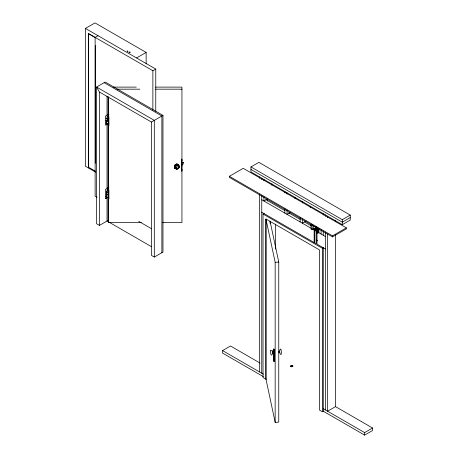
<?xml version="1.0" encoding="UTF-8"?>
<svg xmlns="http://www.w3.org/2000/svg" width="458" height="458" viewBox="0 0 458 458"><rect width="100%" height="100%" fill="white"/><g stroke="black" fill="none" stroke-linecap="round" stroke-linejoin="round"><path stroke-width="0.69" d="M317.188 230.116L316.661 229.905L316.965 229.658M311.68 228.508C312.104 228.914 311.532 228.685 311.566 228.565M317.188 230.231L316.524 229.939L316.839 229.676M272.081 351.761L273.918 351.63L274.027 352.895L272.195 353.021M274.027 352.895L273.918 351.63M106.124 118.445L106.382 118.759L106.605 118.101M106.142 118.622L106.691 118.233L106.285 118.17M106.124 120.672L106.182 120.958M106.302 118.393L106.382 118.204M106.142 120.849L106.605 120.328M106.353 118.508L106.325 118.181M106.645 120.437L106.342 120.964L106.382 120.431M106.142 123.076L106.611 122.727L106.216 122.904M106.599 122.847C106.29 122.212 106.193 123.546 106.674 122.836M106.382 122.658L106.451 122.916M107.029 116.807L107.533 116.504M106.645 122.664L106.222 123.208M107.017 119.177L107.029 119.034M107.046 119.212L107.384 118.754M107.269 116.75L107.12 116.819M107.029 121.261L107.172 121.599M107.504 116.761L107.241 117.053L107.384 116.527M107.046 121.439L107.516 121.095L107.12 121.273M107.355 119.051L107.424 118.639M107.533 121.175L107.258 121.324M107.355 121.278L107.556 121.198M107.596 118.828L107.229 119.023M106.325 191.524L106.267 192.102M106.302 191.742L106.611 191.621L106.342 192.079M106.605 191.444L106.336 192.034L106.462 191.684M106.124 196.242L106.182 196.528M106.376 194.306L106.382 193.774M106.142 196.419L106.645 196.007M106.353 194.078L106.645 193.78M106.514 195.847L106.342 196.534L106.382 196.001M106.296 194.015L106.514 193.619M106.674 191.73L106.514 191.392M107.384 189.87L107.516 189.984C106.491 190.557 108.346 189.228 107.126 190.465M107.287 189.915L107.241 190.396L107.47 190.225M107.109 192.509L107.556 192.062L107.189 192.108M107.109 190.282L107.504 190.104M107.029 194.61L107.384 194.324M107.355 192.4L107.504 192.331M107.258 194.667L107.533 194.518M107.355 194.627L107.424 194.209L107.063 194.639M316.81 231.067C317.033 230.666 316.57 231.09 316.816 230.946M316.61 231.078L316.902 231.055M316.238 227.489L316.547 227.615A0.647 0.372 0 0 0 317.154 228.199A0.721 0.418 0 0 1 316.352 227.695L316.707 227.643M316.421 227.426L316.449 227.489M316.701 229.555L316.77 229.968M316.718 229.985C316.238 228.284 317.577 230.471 316.718 229.784M176.679 167.731L176.719 166.695M108.265 114.408C109.09 114.036 107.344 115.714 108.374 116.343M108.626 118.021L107.996 118.021M108.277 121.662L108.225 123.7L108.895 123.792M108.265 187.757C109.096 187.339 107.344 189.165 108.317 189.452M108.265 189.595L108.764 189.709M108.374 193.373L108.265 191.455L108.764 191.547M108.649 193.425L108.277 193.184L108.649 193.831M108.277 196.906C109.078 197.312 107.441 195.171 108.512 194.999M106.153 120.7L106.691 120.46M107.017 119.04L107.349 118.685M106.628 120.586L106.222 120.981M106.153 122.927L106.279 122.607M107.017 121.267L107.183 120.975M107.063 121.29L107.349 120.912M107.017 190.156L107.229 189.898M106.153 194.043L106.325 193.751M107.017 192.383L107.349 192.028M106.153 196.27L106.559 195.875M107.017 194.61L107.183 194.318M108.277 116.275L108.764 116.366M108.277 119.973L108.317 119.807M108.277 187.849L108.895 188.026M108.277 189.623L107.996 189.526M108.649 117.752L108.523 118.445L108.764 118.204M108.649 120.488L108.523 120.048M108.649 122.71L108.523 122.109M107.996 189.595C107.682 191.782 108.678 191.679 108.649 191.095M108.523 195.606L108.649 196.058M181.826 169.54L181.826 169.655M316.57 229.802L316.827 229.939L316.615 229.733M316.718 240.221L317.148 240.547M108.523 122.263L108.649 122.338M108.569 191.524L108.764 191.272M108.649 195.658L108.649 195.95L108.523 195.618M107.47 116.882C106.748 117.168 107.899 116.641 107.349 116.458M106.222 122.773L106.691 122.687M107.458 192.446L107.304 192.022M106.462 194.221L106.451 194.032M108.277 114.506L108.764 114.592M316.432 227.603L316.89 227.34M107.384 120.981L107.241 121.507M108.523 191.398L108.523 191.53M108.317 117.946L108.317 119.859M108.649 118.153L108.615 118.261M108.609 119.922L108.088 120.03L108.283 121.788M108.317 121.628L108.609 121.742M108.374 123.425L108.512 123.425M108.128 194.862L108.283 195.137M108.649 191.198L108.512 191.547M108.569 196.791L108.248 197.083L108.895 197.135M292.427 366.177C293.2 365.352 290.996 365.49 292.004 366.034C293.183 365.621 291.156 365.787 291.431 366.606L291.03 366.177L291.826 366.177L291.03 366.177M316.718 229.097L316.638 229.447L317.108 229.504M316.718 233.053L316.638 233.403L317.131 233.534M317.365 229.578L316.93 229.698M95.688 172.151L85.434 166.231L85.434 28.419L94.989 22.9L146.142 52.43L146.142 63.857M96.976 197.238L95.132 196.173L95.132 37.396L98.018 35.73M136.587 57.948L146.142 52.43M95.132 37.396L152.875 70.732L155.76 69.066L85.434 28.419M108.374 114.506L105.54 116.034L105.586 125.171L108.569 123.448M108.031 116.28L108.437 116.412L107.996 116.183M106.279 124.404L107.292 123.82M151.421 122.046L162.968 115.376L162.968 252.066L154.306 257.064L151.421 255.398L151.421 122.046L99.449 92.041L96.564 87.037L105.226 82.039L162.968 115.376M108.374 187.849L105.54 189.377L105.586 198.514L108.111 197.054L108.111 220.395L99.449 225.393L96.564 223.727L96.564 87.037L154.306 120.374L154.306 257.064M108.088 189.675L108.512 189.623M108.088 195.245C107.39 193.133 109.09 193.654 107.996 193.224M105.54 198.486L108.283 196.906M229.378 176.324L243.238 168.321L346.357 227.855L346.357 228.897L332.497 236.901L229.378 177.366L229.378 176.324L332.497 235.859L346.357 227.855M250.95 166.935L258.89 162.355L350.238 215.094L350.238 220.092L342.298 224.678L250.95 171.939L250.95 166.935L342.298 219.68L350.238 215.094M267.592 198.898L263.928 201.016L263.928 196.837M323.566 411.044L322.358 411.736L319.518 410.099L319.518 249.936L265.863 218.958L265.863 379.121L263.024 377.484L263.024 214.041L264.232 213.342M290.687 212.237L287.023 214.35L287.023 210.17M305.996 221.071L302.332 223.189L302.332 219.01M311.068 224.076L311.068 229.08L312.11 229.676L313.902 228.645M316.438 230.448L314.64 229.406L314.64 228.365L316.53 229.355M316.89 228.073L316.352 228.433A0.721 0.418 0 0 0 317.165 228.977M314.64 229.406L314.726 228.313M312.293 228.943L314.142 230.008L315.121 229.859L314.503 230.214L314.503 242.717L316.209 243.702L316.209 231.198L314.503 230.214M316.615 229.927L316.913 229.864M350.238 217.596L342.298 222.176L250.95 169.437M261.758 212.266L314.142 242.511L314.766 242.15L314.766 229.647M263.024 214.041L322.358 248.293L323.566 247.601M263.31 376.608L222.559 353.078L222.559 350.582L230.5 345.996L260.133 363.102M291.03 366.377L291.826 366.377M323.262 247.772L323.262 411.215L364.625 435.1L372.566 430.514L372.566 428.018L335.525 406.63L327.59 411.215L327.59 234.049M323.262 408.719L364.625 432.598L372.566 428.018M106.216 120.677L106.599 120.626M106.216 196.253L106.599 196.196M314.612 242.259L314.72 242.225M270.043 221.128L278.756 262.05L278.756 422.081L275.636 422.453L275.161 422.339L266.012 379.333L266.012 219.302L266.419 219.124M278.756 262.05L275.161 262.308L266.012 219.302M266.012 379.333L266.419 379.155M108.128 114.225L108.764 114.225M108.764 118.29L108.128 118.204M108.615 120.116L107.996 119.882M108.764 121.885L107.996 121.702M108.764 123.7L108.443 123.78L108.443 190.087L108.895 190.087L108.895 199.196L108.443 199.196M108.128 187.574L108.764 187.574M108.764 187.94L108.443 188.015M108.764 191.639L108.031 191.467M108.764 195.274L108.031 195.148M108.764 197.049L108.443 197.123L108.443 222.536L141.27 222.536M317.142 229.532L316.69 229.309M273.827 349.076L274.359 350.439L274.119 361.614L273.827 349.076L274.119 361.614M278.596 351.297L279.821 351.212M278.71 352.563L279.935 352.471M273.827 360.234L274.359 361.597M113.441 87.117L136.272 87.117M155.537 87.117L181.941 87.117L181.941 222.536L162.676 222.536M117.008 89.178L139.839 89.178M155.537 89.178L181.941 89.178M108.443 114.683L108.895 114.683M108.443 125.853L108.895 125.853L108.895 116.744L108.443 116.744L108.443 96.953M181.815 158.983L181.815 171.355M181.305 162.418L183.217 162.418L183.217 163.884A1.036 0.595 0 0 1 182.181 164.462M316.696 229.332L317.056 229.544L316.415 229.172A0.641 0.372 0 0 1 316.736 228.851M314.881 226.561L314.589 226.693L314.927 226.578M95.688 37.682L88.337 33.44L88.337 167.909M95.241 37.625L88.463 33.709L88.463 167.193M104.143 82.663L161.886 116L161.886 252.69M265.772 199.579L284.83 210.583M288.517 212.712L300.196 219.456M304.501 221.941L311.263 225.846M314.64 228.365L316.438 229.406M316.558 230.351L313.747 228.731L313.747 225.874M261.758 199.762L311.062 228.227M318.802 232.698L325.426 236.523M107.796 114.42L108.111 114.603L108.111 96.936M325.426 249.026L316.993 244.154L316.993 231.656M107.796 123.528L108.111 123.712L108.111 187.946L107.796 187.763M88.337 167.118L95.688 171.366M107.796 196.871L108.111 197.054M138.745 221.351L151.644 228.8M151.575 246.736L107.029 221.019L107.029 197.679M222.559 350.582L263.384 374.152M279.575 352.271C282.534 360.543 281.395 342.979 279.512 351.383M364.625 432.598L364.625 435.1M342.298 219.68L342.298 224.678M335.531 220.178L335.531 221.603M335.531 234.467L335.531 406.635M332.497 235.859L332.497 236.901M327.59 216.187L327.59 217.619M325.426 214.939L325.426 216.365M325.426 232.086L325.426 409.967M323.262 213.686L323.262 215.083M323.262 231.072L323.262 235.275M322.358 248.293L322.358 411.736M321.098 229.824L321.098 234.021M318.928 228.571L318.928 232.773M318.195 228.193L318.195 233.196L317.159 232.595L317.159 227.592M317.016 227.506L317.005 230.128M316.421 227.162L316.421 229.2M316.009 226.807L315.951 228.021L315.951 226.842M314.142 230.008L314.142 242.511M312.11 224.678L312.11 229.676M310.266 206.071L310.266 207.463M302.332 201.6L302.332 202.997M300.162 217.762L300.162 221.935M294.963 197.232L294.963 198.629M287.023 192.766L287.023 194.158M284.859 191.518L284.859 192.91M284.859 208.922L284.859 213.102M275.527 224.105L275.527 249.135M275.161 262.308L275.161 422.339M274.067 349.059L274.067 360.217M271.863 183.898L271.863 185.29M270.128 221.386L270.128 223.533M267.535 199.762L267.535 201.176M263.928 179.433L263.928 180.824M261.758 178.179L261.758 179.61M261.758 195.589L261.758 373.213M259.594 176.931L259.594 178.357M259.594 194.078L259.594 371.959M181.889 159.516L181.889 160.151M181.889 160.472L181.889 161.113M181.889 164.399L181.889 165.035M181.889 165.355L181.889 165.991M181.889 169.283L181.889 169.918M181.889 170.239L181.889 170.874M176.908 166.695L176.948 167.731M155.76 69.066L155.76 111.265M152.875 70.732L152.875 110.069M108.575 117.431L108.575 118.576M108.575 119.658L108.575 120.803M108.575 121.885L108.575 123.03M108.575 190.78L108.575 191.919M108.575 193.007L108.575 194.146M108.575 195.234L108.575 196.373M108.512 114.66L108.512 125.853M108.512 188.003L108.512 199.196M108.088 116.332L108.088 118.261M107.029 96.146L107.029 115.227M107.029 124.336L107.029 188.57M99.449 92.041L99.449 225.393M95.281 45.519L95.281 163.254M183.217 162.418A1.036 0.595 0 0 1 182.181 162.996M176.055 164.645A1.076 0.876 0 0 1 177.578 164.645M175.397 165.12A1.42 1.162 0 0 1 176.817 163.958A1.42 1.162 0 0 1 178.236 165.12M174.819 165.241A2.164 1.763 0 0 1 177.641 164.285A2.164 1.763 0 0 1 178.815 166.592M174.653 166.815A2.342 1.912 0 0 1 176.817 164.17A2.342 1.912 0 0 1 178.975 166.815M317.217 240.69A0.635 0.366 0 0 1 316.73 240.015M316.22 227.637A0.905 0.521 60 0 1 316.22 226.899M316.18 227.66A0.905 0.521 60 0 1 316.18 226.928M317.154 228.937A0.647 0.372 0 0 1 316.495 228.359M270.541 350.679C270.604 361.992 275.401 347.719 270.541 350.679M273.758 356.364L273.867 357.629L273.758 356.364M273.918 356.353L274.027 357.618L273.918 356.353M317.657 232.08L317.743 232.452L317.686 232.109M127.192 51.107L127.902 51.164L127.192 51.107M108.649 120.116L108.649 120.088M291.225 366.469A1.048 0.607 0 0 0 292.862 366.011A1.048 0.607 0 0 0 291.357 365.421A1.048 0.607 0 0 0 291.225 366.469M291.225 366.663A1.048 0.607 0 0 0 292.862 366.205A1.048 0.607 0 0 0 291.357 365.616A1.048 0.607 0 0 0 291.225 366.663M174.962 168.229A2.342 1.912 0 0 0 178.975 167.8A2.342 1.912 0 0 0 176.513 165.172A2.342 1.912 0 0 0 174.962 168.229M175.099 168.304A2.164 1.763 0 0 0 178.815 167.909A2.164 1.763 0 0 0 176.536 165.481A2.164 1.763 0 0 0 175.099 168.304M175.231 168.143A1.998 1.632 0 0 0 178.66 167.771A1.998 1.632 0 0 0 176.553 165.533A2.038 1.666 0 0 0 175.196 168.16A2.038 1.666 0 0 0 178.7 167.788A2.038 1.666 0 0 0 176.548 165.498A1.998 1.632 0 0 0 175.231 168.143M175.196 168.246A2.038 1.666 0 0 0 178.7 167.868A2.038 1.666 0 0 0 176.548 165.578A2.038 1.666 0 0 0 175.196 168.246M175.231 168.223A1.998 1.632 0 0 0 178.66 167.857A1.998 1.632 0 0 0 176.553 165.619A1.998 1.632 0 0 0 175.231 168.223M129.288 52.676A0.635 0.366 0 0 0 130.244 52.355A0.635 0.366 0 0 0 129.288 52.035A0.635 0.366 0 0 0 129.288 52.676"/></g></svg>
